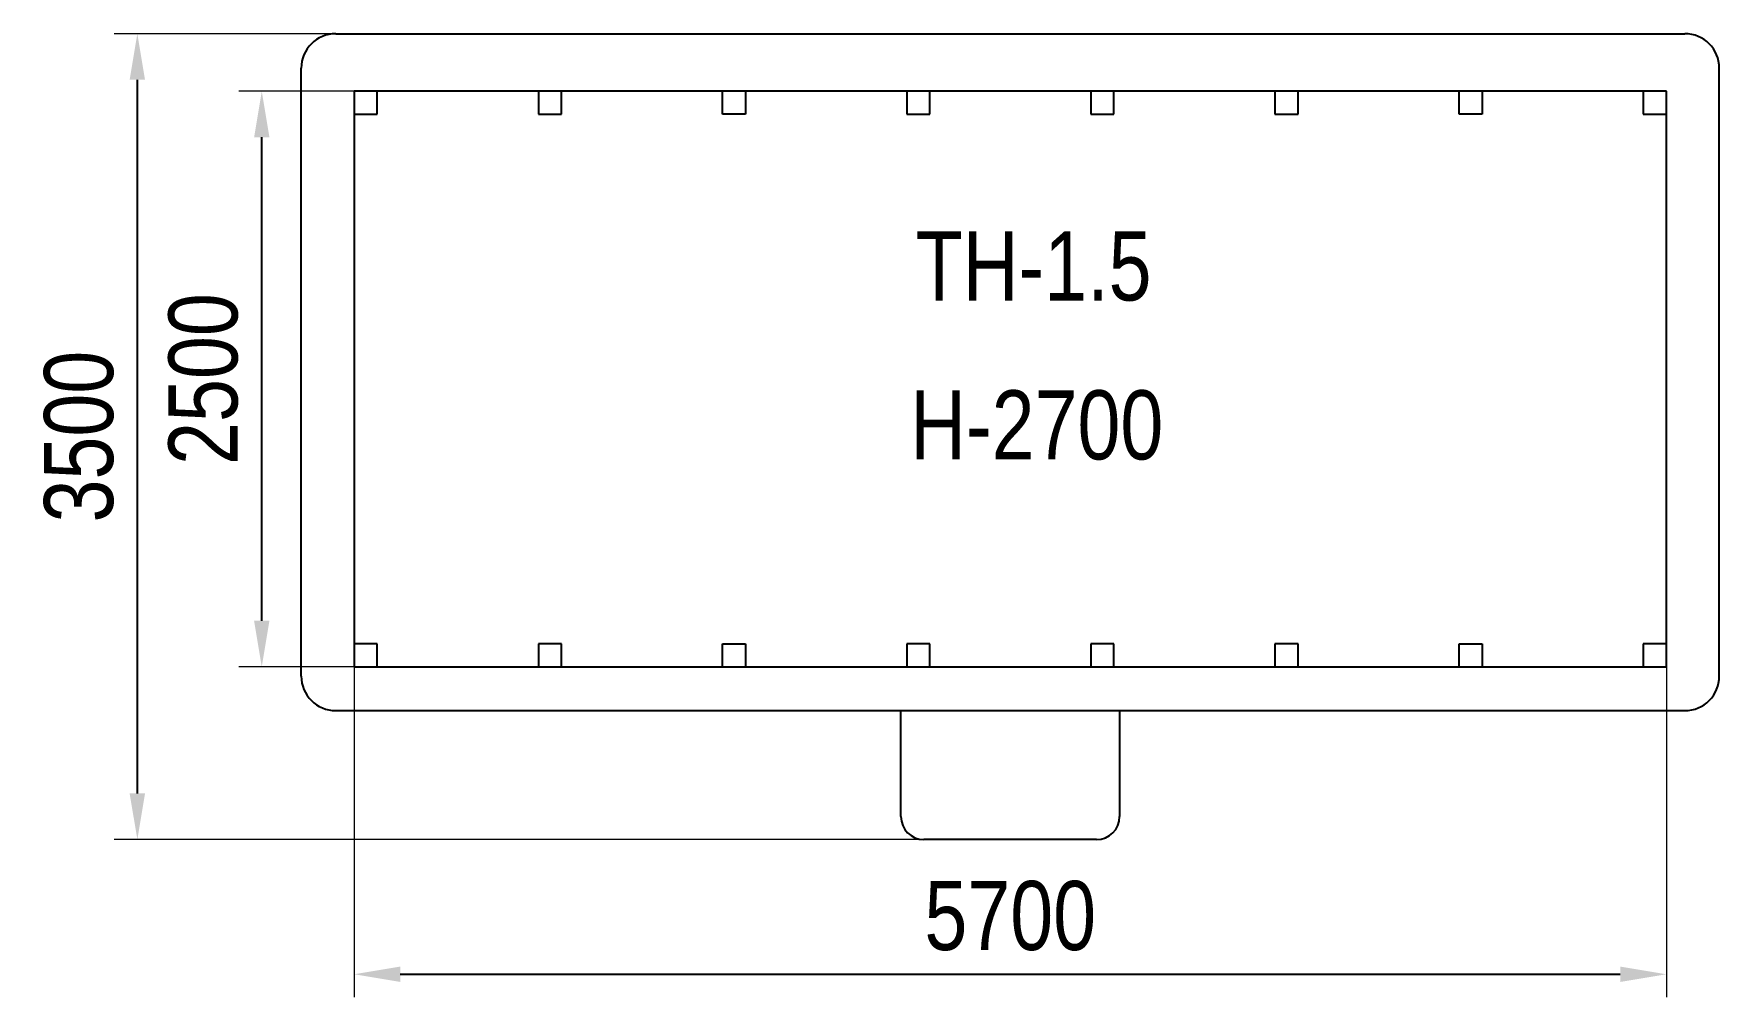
# Model space of a CAD drawing. Header units: millimetres. Extents: x -430 to 6892, y -75 to 4110.
import ezdxf

# ---------------------------------------------------------------- set-up
doc = ezdxf.new("R2010")
doc.units = ezdxf.units.MM
for name, color, linetype in [('DIKOM_АРТИКУЛ', 7, 'Continuous'), ('DIKOM_ОБЪЕКТ', 7, 'Continuous'), ('DIKOM_РАЗМЕР_ОБЪЕКТА', 7, 'Continuous')]:
    doc.layers.add(name, color=color, linetype=linetype)
doc.styles.add('style1', font='arial.ttf', dxfattribs={"width": 0.8})
doc.dimstyles.new('1-50', dxfattribs={"dimtxt": 300, "dimasz": 200, "dimexe": 100, "dimexo": 0, "dimgap": 100, "dimtad": 1, "dimdec": 0, "dimtxsty": 'style1', "dimcen": 0, "dimclrd": 7, "dimclre": 7, "dimadec": 1, "dimazin": 2, "dimtfac": 1, "dimtdec": 0, "dimtmove": 0, "dimatfit": 3, "dimfxl": 0, "dimlwd": 25, "dimlwe": 18, "dimarcsym": 0})

# ---------------------------------------------------------------- blocks, each defined once
blk = doc.blocks.new('*D12')
at = {"layer": 'Defpoints', "color": 0, "transparency": 16777216}
for p in [(560.8, 3860.3), (962.3, 3860.3), (962.3, 1360.3)]:
    blk.add_point(p, dxfattribs=at)
at = {"layer": 'DIKOM_РАЗМЕР_ОБЪЕКТА', "color": 7, "lineweight": 18, "transparency": 16777216}
for p, q in [((962.3, 3860.3), (460.8, 3860.3)), ((962.3, 1360.3), (460.8, 1360.3))]:
    blk.add_line(p, q, dxfattribs=at)
at = {"layer": 'DIKOM_РАЗМЕР_ОБЪЕКТА', "color": 7, "lineweight": 25, "transparency": 16777216}
blk.add_line((560.8, 1560.3), (560.8, 3660.3), dxfattribs=at)
at = {"layer": 'DIKOM_РАЗМЕР_ОБЪЕКТА', "color": 7, "transparency": 16777216}
for points in [[(527.5, 3660.3), (594.1, 3660.3), (560.8, 3860.3)], [(527.5, 1560.3), (594.1, 1560.3), (560.8, 1360.3)]]:
    blk.add_solid(points, dxfattribs=at)
at = {"layer": 'DIKOM_РАЗМЕР_ОБЪЕКТА', "color": 0, "transparency": 16777216, "insert": (307.6, 2610.3), "char_height": 300, "attachment_point": 5, "rotation": 90, "style": 'style1'}
blk.add_mtext('2500', dxfattribs=at)
blk = doc.blocks.new('*D13')
at = {"layer": 'Defpoints', "color": 0, "transparency": 16777216}
for p in [(962.3, 3860.3), (6662.3, 3860.3), (6662.3, 25)]:
    blk.add_point(p, dxfattribs=at)
at = {"layer": 'DIKOM_РАЗМЕР_ОБЪЕКТА', "color": 7, "lineweight": 18, "transparency": 16777216}
for p, q in [((962.3, 3860.3), (962.3, -75)), ((6662.3, 3860.3), (6662.3, -75))]:
    blk.add_line(p, q, dxfattribs=at)
at = {"layer": 'DIKOM_РАЗМЕР_ОБЪЕКТА', "color": 7, "lineweight": 25, "transparency": 16777216}
blk.add_line((1162.3, 25), (6462.3, 25), dxfattribs=at)
at = {"layer": 'DIKOM_РАЗМЕР_ОБЪЕКТА', "color": 7, "transparency": 16777216}
for points in [[(1162.3, 58.3), (1162.3, -8.4), (962.3, 25)], [(6462.3, 58.3), (6462.3, -8.4), (6662.3, 25)]]:
    blk.add_solid(points, dxfattribs=at)
at = {"layer": 'DIKOM_РАЗМЕР_ОБЪЕКТА', "color": 0, "transparency": 16777216, "insert": (3812.3, 278.1), "char_height": 300, "attachment_point": 5, "style": 'style1'}
blk.add_mtext('5700', dxfattribs=at)
blk = doc.blocks.new('*D14')
at = {"layer": 'Defpoints', "color": 0, "transparency": 16777216}
for p in [(20.3, 4110.3), (3812.3, 4110.3), (3812.3, 610.3)]:
    blk.add_point(p, dxfattribs=at)
at = {"layer": 'DIKOM_РАЗМЕР_ОБЪЕКТА', "color": 7, "lineweight": 18, "transparency": 16777216}
for p, q in [((3812.3, 4110.3), (-79.7, 4110.3)), ((3812.3, 610.3), (-79.7, 610.3))]:
    blk.add_line(p, q, dxfattribs=at)
at = {"layer": 'DIKOM_РАЗМЕР_ОБЪЕКТА', "color": 7, "lineweight": 25, "transparency": 16777216}
blk.add_line((20.3, 810.3), (20.3, 3910.3), dxfattribs=at)
at = {"layer": 'DIKOM_РАЗМЕР_ОБЪЕКТА', "color": 7, "transparency": 16777216}
for points in [[(-13.1, 3910.3), (53.6, 3910.3), (20.3, 4110.3)], [(-13.1, 810.3), (53.6, 810.3), (20.3, 610.3)]]:
    blk.add_solid(points, dxfattribs=at)
at = {"layer": 'DIKOM_РАЗМЕР_ОБЪЕКТА', "color": 0, "transparency": 16777216, "insert": (-233, 2360.3), "char_height": 300, "attachment_point": 5, "rotation": 90, "style": 'style1'}
blk.add_mtext('3500', dxfattribs=at)

msp = doc.modelspace()

# ---------------------------------------------------------------- linework, layer by layer
at = {"layer": 'DIKOM_ОБЪЕКТ'}
for p, q in [((882.3, 4110.3), (6742.3, 4110.3)), ((732.3, 1320.3), (732.3, 3960.3)), ((6892.3, 1320.3), (6892.3, 3960.3)), ((6662.3, 3860.3), (962.3, 3860.3)), ((962.3, 3860.3), (962.3, 1360.3)), ((1062.3, 3760.3), (1062.3, 3860.3)), ((1762.3, 3860.3), (1762.3, 3760.3)), ((1862.3, 3760.3), (1862.3, 3860.3)), ((2562.3, 3760.3), (2562.3, 3860.3)), ((2662.3, 3860.3), (2662.3, 3760.3)), ((3362.3, 3860.3), (3362.3, 3760.3)), ((3462.3, 3760.3), (3462.3, 3860.3)), ((4162.3, 3860.3), (4162.3, 3760.3)), ((4262.3, 3760.3), (4262.3, 3860.3)), ((4962.3, 3860.3), (4962.3, 3760.3)), ((5062.3, 3760.3), (5062.3, 3860.3)), ((5762.3, 3760.3), (5762.3, 3860.3)), ((5862.3, 3860.3), (5862.3, 3760.3)), ((6562.3, 3860.3), (6562.3, 3760.3)), ((6662.3, 1360.3), (6662.3, 3860.3)), ((962.3, 3760.3), (1062.3, 3760.3)), ((1762.3, 3760.3), (1862.3, 3760.3)), ((2662.3, 3760.3), (2562.3, 3760.3)), ((3362.3, 3760.3), (3462.3, 3760.3)), ((4162.3, 3760.3), (4262.3, 3760.3)), ((4962.3, 3760.3), (5062.3, 3760.3)), ((5862.3, 3760.3), (5762.3, 3760.3)), ((6562.3, 3760.3), (6662.3, 3760.3)), ((1062.3, 1460.3), (962.3, 1460.3)), ((1062.3, 1360.3), (1062.3, 1460.3)), ((1762.3, 1460.3), (1762.3, 1360.3)), ((1862.3, 1460.3), (1762.3, 1460.3)), ((1862.3, 1360.3), (1862.3, 1460.3)), ((2562.3, 1360.3), (2562.3, 1460.3)), ((2562.3, 1460.3), (2662.3, 1460.3)), ((2662.3, 1460.3), (2662.3, 1360.3)), ((3362.3, 1460.3), (3362.3, 1360.3)), ((3462.3, 1460.3), (3362.3, 1460.3)), ((3462.3, 1360.3), (3462.3, 1460.3)), ((4162.3, 1460.3), (4162.3, 1360.3)), ((4262.3, 1460.3), (4162.3, 1460.3)), ((4262.3, 1360.3), (4262.3, 1460.3)), ((4962.3, 1460.3), (4962.3, 1360.3)), ((5062.3, 1460.3), (4962.3, 1460.3)), ((5062.3, 1360.3), (5062.3, 1460.3)), ((5762.3, 1360.3), (5762.3, 1460.3)), ((5762.3, 1460.3), (5862.3, 1460.3)), ((5862.3, 1460.3), (5862.3, 1360.3)), ((6562.3, 1460.3), (6562.3, 1360.3)), ((6662.3, 1460.3), (6562.3, 1460.3)), ((962.3, 1360.3), (6662.3, 1360.3)), ((882.3, 1170.3), (6742.3, 1170.3)), ((3337.3, 710.3), (3337.3, 1170.3)), ((4287.3, 1170.3), (4287.3, 710.3)), ((4187.3, 610.3), (3437.3, 610.3))]:
    msp.add_line(p, q, dxfattribs=at)
for centre, radius, start, end in [((882.3, 3960.3), 150, 90, 180), ((6742.3, 3960.3), 150, 0, 90), ((882.3, 1320.3), 150, 180, 270), ((6742.3, 1320.3), 150, 270, 0), ((3437.3, 710.3), 100, 180, 270), ((4187.3, 710.3), 100, 270, 0)]:
    msp.add_arc(centre, radius, start, end, dxfattribs=at)

# ---------------------------------------------------------------- texts
at = {"layer": 'DIKOM_АРТИКУЛ', "color": 7, "insert": (3401.4, 3251.4), "char_height": 300, "width": 5405.477, "attachment_point": 1, "style": 'style1'}
msp.add_mtext('ТН-1.5', dxfattribs=at)
at = {"layer": 'DIKOM_РАЗМЕР_ОБЪЕКТА', "insert": (3377.6, 2561.3), "char_height": 300, "width": 2314.7, "attachment_point": 1, "style": 'style1'}
msp.add_mtext('H-2700', dxfattribs=at)

# ---------------------------------------------------------------- dimensions: what is measured, and where the dimension line sits
at = {"layer": 'DIKOM_РАЗМЕР_ОБЪЕКТА'}
for base, p1, p2, picture, middle in [((20.3, 4110.3), (3812.3, 610.3), (3812.3, 4110.3), '*D14', (20.3, 2360.3)), ((560.8, 3860.3), (962.3, 1360.3), (962.3, 3860.3), '*D12', (560.8, 2610.3))]:
    dim = msp.add_linear_dim(base=base, p1=p1, p2=p2, angle=90, dimstyle='1-50', dxfattribs=at)
    dim.commit()
    dim.dimension.update_dxf_attribs({"geometry": picture, "text_midpoint": middle, "dimtype": 160})
dim = msp.add_linear_dim(base=(6662.3, 25), p1=(962.3, 3860.3), p2=(6662.3, 3860.3), dimstyle='1-50', dxfattribs=at)
dim.commit()
dim.dimension.update_dxf_attribs({"geometry": '*D13', "text_midpoint": (3812.3, 25), "dimtype": 160})

doc.saveas('drawing.dxf')
